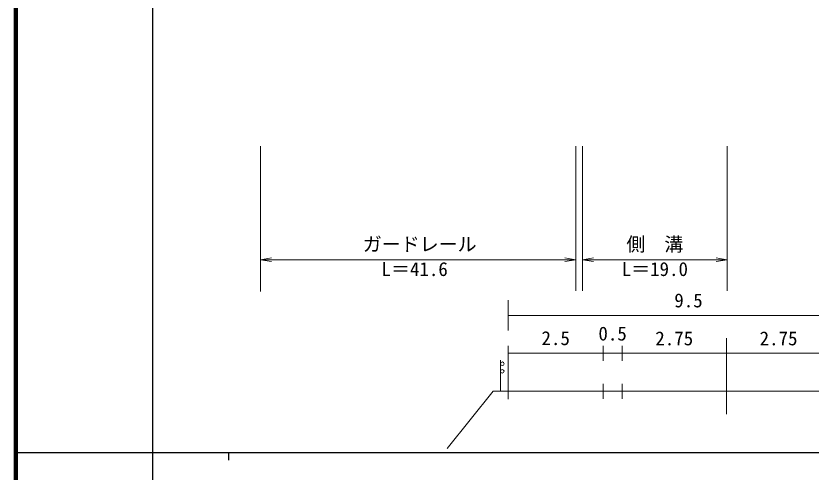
# Model space of a CAD drawing. Units: millimetres, scale not verified. Extents: x 40000 to 680000, y 20000 to 380000.
# Drawn here: x 40000 to 144794, y 202409 to 262491 of the extents above; entities that cross this region are included whole.
import ezdxf
from ezdxf.enums import TextEntityAlignment as Align

# ---------------------------------------------------------------- set-up
doc = ezdxf.new("R2010")
doc.units = ezdxf.units.MM
doc.header["$LTSCALE"] = 1000
for name, color, linetype, lineweight in [('M-STR-HTXT', 7, 'Continuous', 13), ('M-STR-STR3', 7, 'Continuous', 13), ('M-TTL', 7, 'Continuous', 13), ('M-TTL-BAND', 7, 'Continuous', 25)]:
    doc.layers.add(name, color=color, linetype=linetype, lineweight=lineweight)
doc.styles.add('ＭＳ ゴシック', font='')
doc.styles.get('ＭＳ ゴシック').set_extended_font_data('MS Gothic')

# ---------------------------------------------------------------- blocks, each defined once
blk = doc.blocks.new('open_arrow')
at = {"color": 0, "linetype": 'Continuous', "lineweight": -2}
blk.add_lwpolyline([(7.5, 1.25), (0, 0), (7.5, -1.25)], dxfattribs=at)

msp = doc.modelspace()

# ---------------------------------------------------------------- linework, layer by layer
at = {"layer": 'M-STR-HTXT'}
for p, q in [((104890, 225054), (104890, 221054)), ((104890, 223054), (152390, 223054)), ((104890, 219054), (104890, 217054)), ((117390, 219054), (117390, 217054)), ((119890, 219054), (119890, 217054)), ((133640, 220054), (133640, 210054)), ((104890, 218054), (117390, 218054)), ((109651, 218054), (112151, 218054)), ((119890, 218054), (117390, 218054)), ((119890, 218054), (133640, 218054)), ((133640, 218054), (147390, 218054)), ((103867, 217164), (103867, 213054)), ((104890, 217054), (104890, 212008)), ((117390, 214054), (117390, 212054)), ((119890, 214054), (119890, 212054)), ((102890, 213054), (96849, 205515)), ((102890, 213054), (154390, 213054))]:
    msp.add_line(p, q, dxfattribs=at)
for centre in [(104097, 215683), (104106, 216675)]:
    msp.add_circle(centre, 240, dxfattribs=at)
at = {"layer": 'M-STR-STR3'}
for p, q in [((72230, 245333), (72230, 226183)), ((113780, 226266), (113780, 245333)), ((114666, 245333), (114666, 226266)), ((133748, 245333), (133748, 226266)), ((72230, 230378), (113780, 230378)), ((133748, 230378), (114666, 230378))]:
    msp.add_line(p, q, dxfattribs=at)
at = {"layer": 'M-TTL', "color": 2, "lineweight": 140}
msp.add_line((40000, 380000), (40000, 20000), dxfattribs=at)
at = {"layer": 'M-TTL-BAND'}
for p, q in [((58000, 370000), (58000, 20000)), ((40000, 205000), (579000, 205000)), ((68000, 205000), (68000, 204000))]:
    msp.add_line(p, q, dxfattribs=at)

# ---------------------------------------------------------------- block references
at = {"layer": 'M-STR-STR3', "xscale": 193, "yscale": 193}
for p in [(72230, 230378), (114666, 230378)]:
    msp.add_blockref('open_arrow', p, dxfattribs=at)
at = {"layer": 'M-STR-STR3', "xscale": 193, "yscale": 193, "rotation": 180}
for p in [(113780, 230378), (133748, 230378)]:
    msp.add_blockref('open_arrow', p, dxfattribs=at)

# ---------------------------------------------------------------- texts
at = {"layer": 'M-STR-HTXT', "style": 'ＭＳ ゴシック'}
for s, p in [('9.5', (126765, 223554)), ('0.5', (116765, 219189)), ('2.5', (109265, 218583)), ('2.75', (124265, 218554)), ('2.75', (138015, 218554))]:
    msp.add_text(s, height=1833, dxfattribs=at).set_placement(p, align=Align.BOTTOM_LEFT)
at = {"layer": 'M-STR-STR3', "style": 'ＭＳ ゴシック'}
for s, p in [('ガードレール', (85712, 233339)), ('側\u3000溝', (120457, 233339)), ('L＝41.6', (88184, 230065)), ('L＝19.0', (119832, 230065))]:
    msp.add_text(s, height=1833, dxfattribs=at).set_placement(p, align=Align.TOP_LEFT)

doc.saveas('drawing.dxf')
